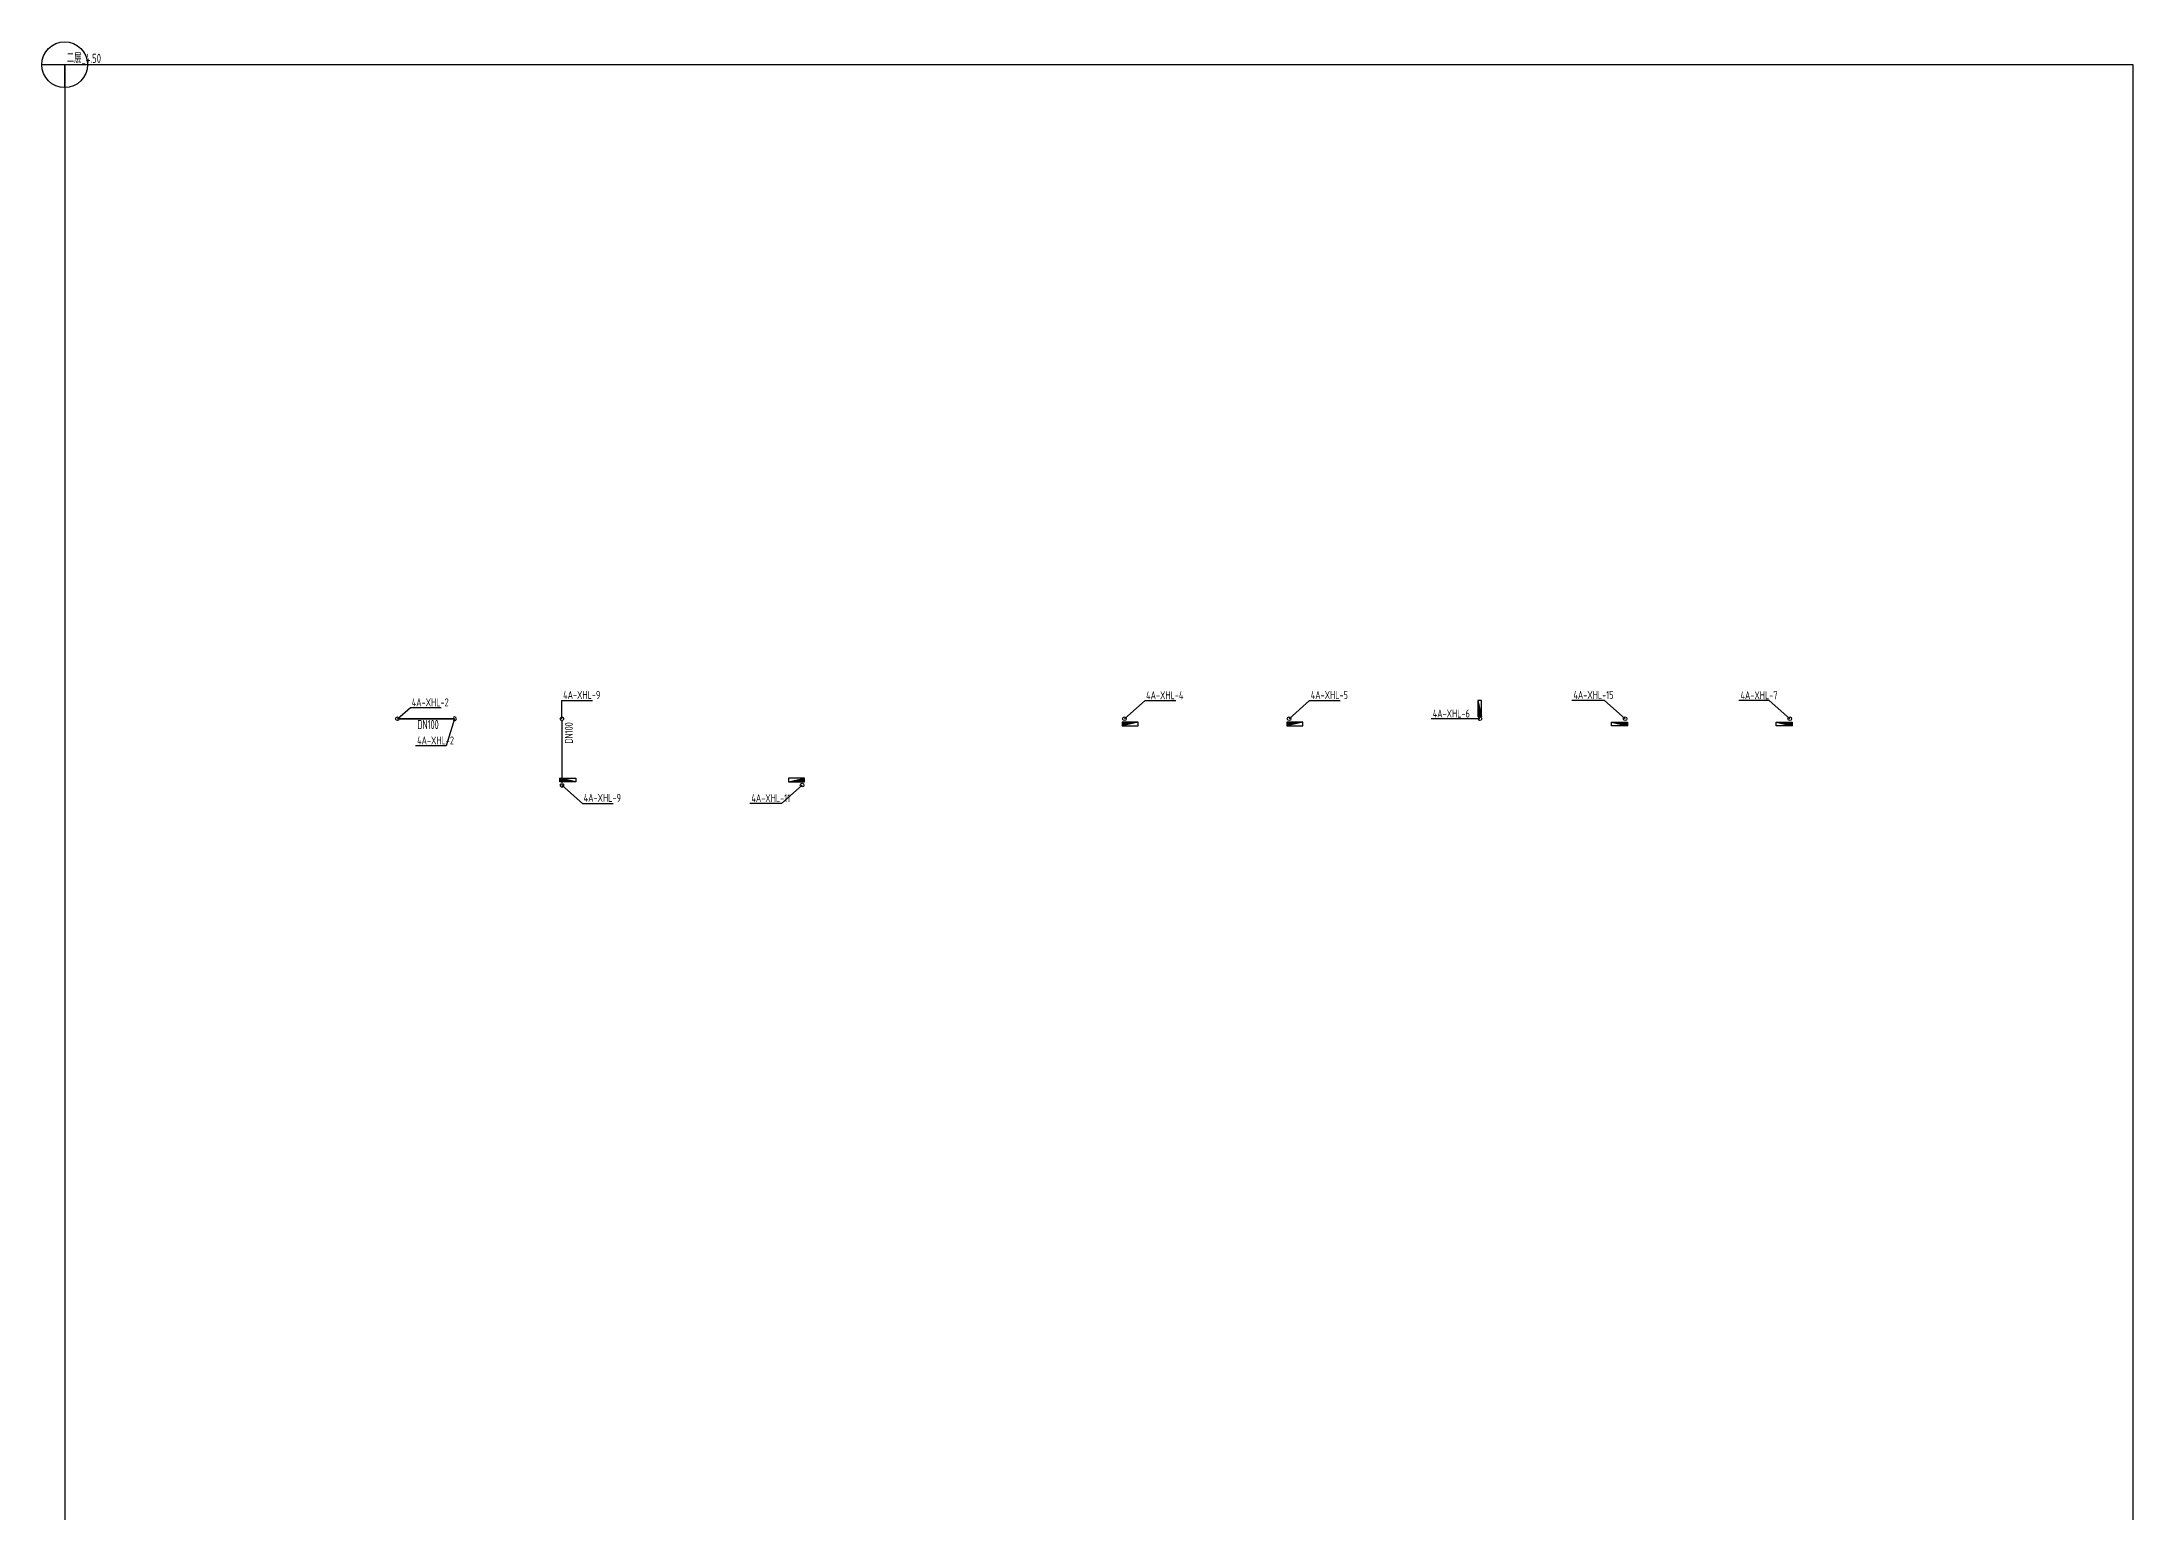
# Model space of a CAD drawing. Header units: millimetres. Extents: x -69218 to 1159344, y 1846 to 130422.
# Drawn here: x 227874 to 319343, y 66134 to 130422 of the extents above; entities that cross this region are included whole.
import ezdxf

# ---------------------------------------------------------------- set-up
doc = ezdxf.new("R2010")
doc.units = ezdxf.units.MM
doc.header["$LTSCALE"] = 1000
doc.layers.get('0').update_dxf_attribs({"linetype": 'CONTINUOUS'})
for name, color, linetype in [('DIM_消防', 3, 'CONTINUOUS'), ('EQUIP_消火栓', 7, 'CONTINUOUS'), ('PIPE-消防', 1, 'CONTINUOUS'), ('S-Xh_注释', 3, 'CONTINUOUS'), ('TEXT_消防', 7, 'CONTINUOUS'), ('VPIPE-消防', 1, 'CONTINUOUS')]:
    doc.layers.add(name, color=color, linetype=linetype)
doc.styles.add('_TWT_PIPEDN', font='GBENOR', dxfattribs={"width": 0.7, "height": 3.5, "bigfont": 'GBCBIG'})
doc.styles.add('_TWT_SERIAL', font='GBENOR', dxfattribs={"width": 0.7, "height": 3.5, "bigfont": 'GBCBIG'})

# ---------------------------------------------------------------- blocks, each defined once
blk = doc.blocks.new('Floorbase')
for p, q in [((0, 0), (-1000, 0)), ((0, -1000), (0, 0))]:
    blk.add_line(p, q)
blk.add_circle((0, 0), 1000)
at = {"style": '_TWT_PIPEDN', "width": 0.8}
blk.add_attdef('Elevation', (92, 81), '', height=400, dxfattribs=at)
blk = doc.blocks.new('$TwtSys$00000434')
for p, q in [((-0.5, 0.5), (-0.5, -0.5)), ((-0.5, -0.5), (0.5, 0.5)), ((0.5, 0.5), (-0.5, 0.5)), ((0.5, -0.5), (0.5, 0.5)), ((-0.5, -0.5), (0.5, -0.5))]:
    blk.add_line(p, q)
blk.add_solid([(0.5, -0.5), (0.5, 0.5), (-0.5, -0.5)])

msp = doc.modelspace()

# ---------------------------------------------------------------- linework, layer by layer
at = {"layer": 'DIM_消防'}
for p, q in [((250624, 100822), (250624, 101622)), ((250624, 101622), (251963, 101622)), ((275224, 100822), (276124, 101622)), ((276124, 101622), (277468, 101622)), ((282424, 100822), (283324, 101622)), ((283324, 101622), (284657, 101622)), ((296224, 101622), (294791, 101622)), ((297124, 100822), (296224, 101622)), ((303424, 101622), (302099, 101622)), ((304324, 100822), (303424, 101622)), ((243424, 100822), (244004, 101312)), ((244004, 101312), (245340, 101312)), ((245924, 100822), (245554, 99645)), ((289974, 100822), (288639, 100822)), ((290774, 100822), (289974, 100822)), ((245554, 99645), (244217, 99645)), ((250624, 97922), (251524, 97122)), ((261124, 97922), (260224, 97122)), ((251524, 97122), (252863, 97122)), ((260224, 97122), (258839, 97122))]:
    msp.add_line(p, q, dxfattribs=at)
at = {"layer": 'PIPE-消防', "const_width": 60}
for points in [[(243504, 100822), (245924, 100822)], [(250624, 97922), (250624, 100742)]]:
    msp.add_lwpolyline(points, dxfattribs=at)
at = {"layer": 'S-Xh_注释'}
msp.add_lwpolyline([(228874, 1846), (319343, 1846), (319343, 129422), (228874, 129422)], close=True, dxfattribs=at)
at = {"layer": 'VPIPE-消防'}
for centre in [(243424, 100822), (250624, 100822), (275224, 100822), (282424, 100822), (290774, 100822), (297124, 100822), (304324, 100822), (261124, 97922)]:
    msp.add_circle(centre, 80, dxfattribs=at)
for centre, start, end in [((245924, 100822), 225, 135), ((250624, 97922), 135, 45)]:
    msp.add_arc(centre, 80, start, end, dxfattribs=at)

# ---------------------------------------------------------------- block references
at = {"layer": 'EQUIP_消火栓', "xscale": 700, "zscale": 700}
for p, yscale, rotation in [((290754, 101272), 160, 270), ((275474, 100602), 160, 180), ((282674, 100602), 160, 180), ((250874, 98142), -160, 180)]:
    msp.add_blockref('$TwtSys$00000434', p, dxfattribs=dict(at, yscale=yscale, rotation=rotation))
for p, yscale in [((296874, 100602), -160), ((304074, 100602), -160), ((260874, 98142), 160)]:
    msp.add_blockref('$TwtSys$00000434', p, dxfattribs=dict(at, yscale=yscale))
at = {"layer": 'S-Xh_注释', "color": 0}
msp.add_blockref('Floorbase', (228874, 129422), dxfattribs=at).add_auto_attribs({'Elevation': '二层_4.50'})

# ---------------------------------------------------------------- texts
at = {"layer": 'DIM_消防', "color": 7, "style": '_TWT_SERIAL', "width": 0.7}
for s, p in [('4A-XHL-2', (244054, 101368)), ('4A-XHL-9', (250674, 101692)), ('4A-XHL-4', (276173, 101678)), ('4A-XHL-5', (283374, 101690)), ('4A-XHL-15', (294861, 101690)), ('4A-XHL-7', (302169, 101678)), ('4A-XHL-6', (288709, 100878)), ('4A-XHL-2', (244287, 99701)), ('4A-XHL-9', (251574, 97192)), ('4A-XHL-11', (258909, 97178))]:
    msp.add_text(s, height=350, dxfattribs=at).set_placement(p)
at = {"layer": 'TEXT_消防', "style": '_TWT_PIPEDN', "width": 0.7}
msp.add_text('DN100', height=400, dxfattribs=at).set_placement((244300, 100372))
msp.add_text('DN100', height=350, rotation=90, dxfattribs=at).set_placement((251099, 99735))

doc.saveas('drawing.dxf')
